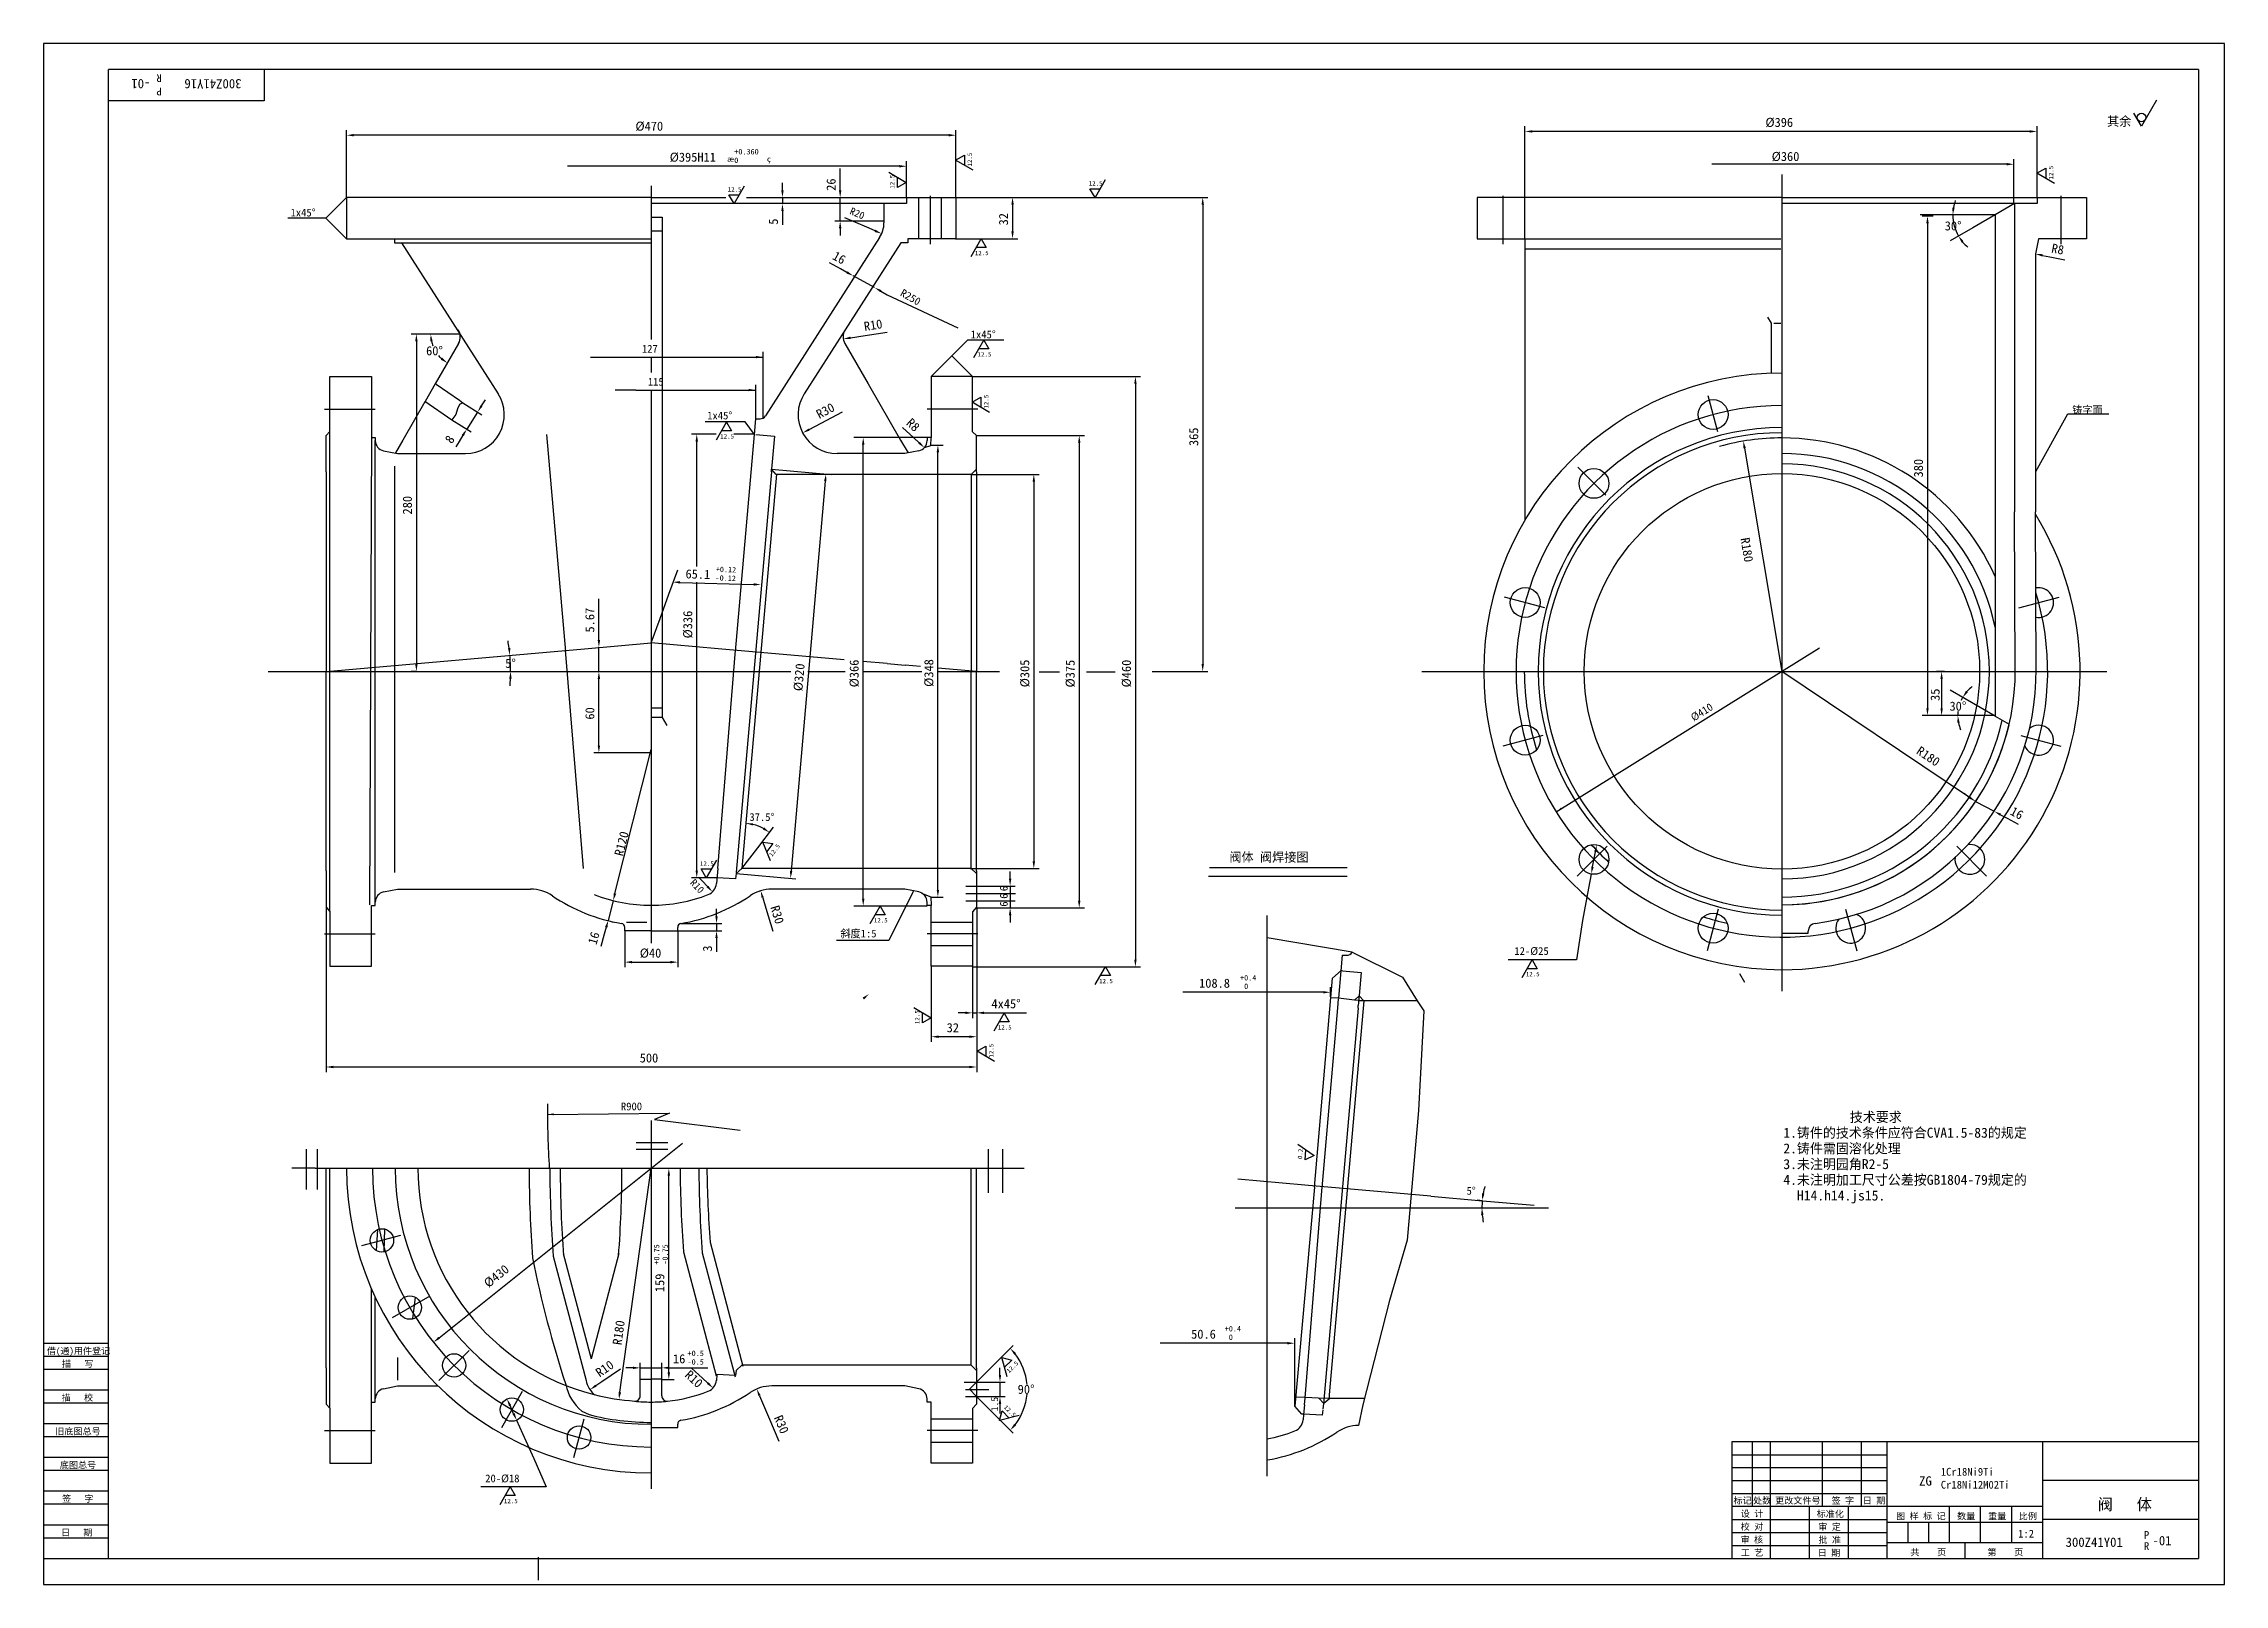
# Model space of a CAD drawing. Header units: metres. Extents: x 0 to 841, y 0 to 594.
import ezdxf

# ---------------------------------------------------------------- set-up
doc = ezdxf.new("R2010")
doc.units = ezdxf.units.M
for name, color, linetype in [('B', 3, 'Continuous'), ('C', 6, 'Continuous'), ('D', 1, 'Continuous'), ('FL', 5, 'Continuous'), ('HA', 5, 'Continuous'), ('T', 7, 'Continuous'), ('TL', 4, 'Continuous')]:
    doc.layers.add(name, color=color, linetype=linetype)

# ---------------------------------------------------------------- blocks, each defined once
blk = doc.blocks.new('TUKUN1')
at = {"layer": 'FL'}
for p, q in [((841, 594), (0, 594)), ((0, 594), (0, 0)), ((841, 0), (841, 594)), ((0, 83), (25, 83)), ((0, 75), (25, 75)), ((0, 70), (25, 70)), ((0, 62), (25, 62)), ((0, 57), (25, 57)), ((659, 30), (659, 55)), ((666, 10), (666, 55)), ((686, 30), (686, 55)), ((701, 30), (701, 55)), ((0, 49), (25, 49)), ((0, 44), (25, 44)), ((651, 50), (711, 50)), ((651, 45), (711, 45)), ((0, 36), (25, 36)), ((651, 40), (711, 40)), ((651, 35), (711, 35)), ((0, 31), (25, 31)), ((696, 10), (696, 30)), ((0, 23), (25, 23)), ((0, 18), (25, 18)), ((651, 25), (711, 25)), ((651, 20), (711, 20)), ((651, 15), (711, 15)), ((0, 0), (841, 0))]:
    blk.add_line(p, q, dxfattribs=at)
at = {"layer": 'TL'}
for p, q in [((831, 584), (25, 584)), ((25, 10), (25, 584)), ((85, 584), (85, 572)), ((831, 584), (831, 10)), ((85, 572), (25, 572)), ((0, 93), (25, 93)), ((0, 88), (25, 88)), ((831, 55), (651, 55)), ((651, 55), (651, 10)), ((711, 10), (711, 55)), ((771, 10), (771, 55)), ((831, 40), (771, 40)), ((771, 30), (651, 30)), ((681, 10), (681, 30)), ((735, 16), (735, 30)), ((747, 16), (747, 30)), ((759, 16), (759, 30)), ((711, 24), (771, 24)), ((719, 16), (719, 24)), ((727, 16), (727, 24)), ((831, 25), (771, 25)), ((0, 10), (831, 10)), ((771, 16), (711, 16)), ((741, 10), (741, 16))]:
    blk.add_line(p, q, dxfattribs=at)
at = {"layer": 'T'}
for s, p in [('借(通)用件登记', (1.26, 88.76)), ('描   写', (7.09, 83.76)), ('描   校', (6.98, 70.76)), ('旧底图总号', (4.52, 57.76)), ('底图总号', (6.25, 44.76)), ('签   字', (7.1, 31.76)), ('标记', (651.71, 31.07)), ('处数', (659.22, 31.07)), ('更改文件号', (667.75, 31.07)), ('签 字', (689.53, 31.07)), ('日 期', (701.57, 31.07)), ('设 计', (654.5, 25.99)), ('标准化', (683.77, 25.93)), ('图 样 标 记', (714.4, 25.04)), ('数量', (737.92, 25.04)), ('重量', (749.88, 25.04)), ('比例', (761.7, 25.04)), ('日   期', (6.72, 18.76)), ('校 对', (654.48, 20.99)), ('审 核', (654.41, 15.99)), ('批 准', (684.46, 15.93)), ('审 定', (684.39, 20.93)), ('工 艺', (654.52, 10.99)), ('日 期', (684.18, 10.93)), ('共    页', (719.91, 11.13)), ('第    页', (749.62, 11.13))]:
    blk.add_text(s, height=2.5, dxfattribs=at).set_placement(p)

msp = doc.modelspace()

# ---------------------------------------------------------------- linework, layer by layer
at = {"layer": 'B'}
for points in [[(188.57, 125.87, 0.03), (201.34, 77.01, 0.03)], [(201.34, 77.01, 0.17), (207.57, 66.79, 0.17)]]:
    msp.add_lwpolyline(points, format="xyb", dxfattribs=at)
msp.add_lwpolyline([(207.57, 66.79), (210.33, 65.44)], dxfattribs=at)
for centre, radius, start, end in [((645.22, 160.94), 458, 180.11, 184.39), ((234.33, 160.45), 98, 255.83, 270)]:
    msp.add_arc(centre, radius, start, end, dxfattribs=at)
at = {"layer": 'C'}
for p, q in [((234.33, 539.12), (234.33, 479.98)), ((670.36, 543.53), (670.36, 261.91)), ((341.89, 535.36), (341.89, 516.63)), ((562.8, 535.36), (562.8, 516.63)), ((777.92, 535.36), (777.92, 516.63)), ((234.33, 473.15), (234.33, 467.24)), ((234.33, 460.44), (234.33, 261.68)), ((645.61, 444.35), (641.89, 458.23)), ((108.35, 453.11), (127.92, 453.11)), ((360.3, 453.11), (340.73, 453.11)), ((602.46, 419.88), (591.65, 430.68)), ((578.97, 376.47), (563.38, 380.64)), ((761.74, 376.47), (777.33, 380.64)), ((208.54, 360.7), (234.33, 362.95)), ((260.11, 360.7), (234.33, 362.95)), ((108.92, 351.98), (208.54, 360.7)), ((308.76, 356.44), (260.11, 360.7)), ((325.27, 354.99), (315.94, 355.81)), ((325.27, 354.99), (332.21, 354.39)), ((338.11, 353.87), (332.21, 354.39)), ((359.73, 351.98), (344.87, 353.28)), ((86.54, 351.98), (288.19, 351.98)), ((234.33, 347.59), (234.33, 247.21)), ((294.76, 351.98), (309.14, 351.98)), ((316.07, 351.98), (325.1, 351.98)), ((325.1, 351.98), (332.2, 351.98)), ((332.2, 351.98), (338.63, 351.98)), ((344.65, 351.98), (368.69, 351.98)), ((383.94, 351.87), (391.76, 351.87)), ((402.14, 351.87), (413.21, 351.87)), ((531.5, 351.98), (795.73, 351.98)), ((578.22, 327.29), (562.79, 323.16)), ((762.5, 327.29), (777.92, 323.16)), ((602.92, 284.54), (591.45, 273.07)), ((737.79, 284.54), (749.27, 273.07)), ((355.59, 269.24), (363.15, 269.24)), ((234.33, 261.68), (234.33, 251.89)), ((355.59, 266.39), (363.15, 266.39)), ((355.59, 263.53), (363.15, 263.53)), ((670.36, 261.91), (670.36, 250.63)), ((471.83, 56.06), (471.83, 257.87)), ((645.79, 260.3), (641.51, 244.31)), ((694.92, 260.3), (699.21, 244.31)), ((108.35, 250.85), (127.92, 250.85)), ((234.33, 251.89), (234.33, 247.41)), ((360.3, 250.85), (340.73, 250.85)), ((670.36, 250.63), (670.36, 228.7)), ((234.33, 178.83), (234.33, 55.89)), ((234.33, 178.06), (234.33, 70.35)), ((104.66, 160.45), (95.77, 160.45)), ((104.66, 160.45), (368.69, 160.45)), ((368.69, 160.45), (378.09, 160.45)), ((486.36, 153.9), (460.57, 156.16)), ((535, 149.65), (486.36, 153.9)), ((459.46, 145.19), (514.43, 145.19)), ((514.43, 145.19), (549.25, 145.19)), ((535, 149.65), (554.93, 147.9)), ((549.25, 145.19), (580.31, 145.19)), ((554.93, 147.9), (574.85, 146.16)), ((137.66, 134.55), (122.58, 130.51)), ((148.89, 111.13), (134.44, 102.78)), ((164.09, 90.21), (152.42, 78.55)), ((355.06, 77.94), (364.48, 77.94)), ((184.58, 74.3), (176.57, 60.41)), ((234.33, 70.35), (234.33, 60.29)), ((355.53, 75.17), (364.48, 75.17)), ((355.53, 72.4), (364.48, 72.4)), ((108.35, 59.32), (127.92, 59.32)), ((208.39, 63.66), (204.41, 48.82)), ((234.33, 60.29), (234.33, 53.86)), ((360.3, 59.32), (340.73, 59.32)), ((234.33, 53.86), (234.33, 36.87)), ((471.83, 47.85), (471.83, 56.06)), ((471.83, 41.69), (471.83, 47.85)), ((190.67, 10.43), (190.67, 1.66))]:
    msp.add_line(p, q, dxfattribs=at)
for centre, radius, start, end in [((670.36, 351.98), 102.5, 90, 17.28), ((234.33, 160.45), 107.5, 180, 270)]:
    msp.add_arc(centre, radius, start, end, dxfattribs=at)
at = {"layer": 'D'}
for p, q in [((814.88, 572.26), (809.03, 562.12)), ((809.03, 562.12), (806.1, 567.19)), ((116.83, 534.72), (116.83, 560.69)), ((349.03, 558.69), (119.63, 558.69)), ((351.83, 534.72), (351.83, 560.69)), ((571.26, 518.78), (571.26, 562.15)), ((765.96, 560.15), (574.06, 560.15)), ((768.76, 534.85), (768.76, 562.15)), ((330.02, 546.73), (202.05, 546.73)), ((332.82, 534.72), (332.82, 548.73)), ((351.69, 549.08), (355.07, 551.03)), ((358.45, 545.18), (351.69, 549.08)), ((355.07, 551.03), (355.07, 547.13)), ((757.04, 547.5), (643.36, 547.5)), ((759.84, 532.42), (759.84, 549.5)), ((270.16, 539.11), (266.25, 532.35)), ((284.93, 537.47), (284.93, 540.27)), ((307.18, 540.24), (307.18, 545.83)), ((307.18, 537.44), (307.18, 540.24)), ((325.93, 544.42), (332.69, 540.51)), ((329.31, 538.56), (329.31, 542.46)), ((332.69, 540.51), (329.31, 538.56)), ((409.39, 541.44), (405.48, 534.68)), ((768.7, 544.01), (772.08, 545.96)), ((775.46, 540.11), (768.7, 544.01)), ((772.08, 545.96), (772.08, 542.06)), ((116.83, 534.72), (109.75, 527.64)), ((264.3, 535.73), (268.2, 535.73)), ((266.25, 532.35), (264.3, 535.73)), ((284.93, 534.67), (284.93, 532.21)), ((307.18, 525.59), (307.18, 534.64)), ((351.83, 534.72), (375.67, 534.72)), ((373.67, 531.92), (373.67, 521.59)), ((375.67, 534.72), (449.01, 534.72)), ((403.53, 538.06), (407.44, 538.06)), ((405.48, 534.68), (403.53, 538.06)), ((447.01, 531.92), (447.01, 354.78)), ((108.83, 526.72), (94.14, 526.72)), ((109.75, 527.64), (108.83, 526.72)), ((116.83, 518.72), (108.83, 526.72)), ((284.93, 529.41), (284.93, 526.61)), ((284.93, 526.61), (284.93, 524.19)), ((324.07, 525.59), (305.18, 525.59)), ((307.18, 522.79), (307.18, 519.99)), ((317.49, 523.19), (308.99, 526.86)), ((320.64, 521.83), (317.49, 523.19)), ((752.6, 527.98), (723.63, 527.98)), ((728.63, 527.54), (724.5, 527.54)), ((726.5, 524.74), (726.5, 337.77)), ((743.94, 522.98), (735.28, 517.98)), ((752.6, 527.98), (743.94, 522.98)), ((351.67, 518.79), (375.67, 518.79)), ((357.66, 511.99), (361.56, 518.75)), ((363.51, 515.37), (359.61, 515.37)), ((361.56, 518.75), (363.51, 515.37)), ((307.36, 507.16), (303.05, 509.54)), ((309.81, 505.81), (307.36, 507.16)), ((770.92, 512.36), (773.67, 511.83)), ((773.67, 511.83), (779.49, 510.71)), ((320.46, 499.92), (312.26, 504.45)), ((322.92, 498.57), (325.37, 497.21)), ((325.37, 497.21), (352.52, 484.42)), ((160.57, 482.03), (141.76, 482.03)), ((311.13, 480.56), (316.82, 481.47)), ((316.82, 481.47), (325.31, 482.82)), ((342.23, 465.68), (356.38, 479.83)), ((356.38, 479.83), (370.25, 479.83)), ((358.72, 472.93), (362.63, 479.69)), ((362.63, 479.69), (364.58, 476.31)), ((143.76, 479.23), (143.76, 354.74)), ((210.91, 473.15), (277.5, 473.15)), ((277.5, 449.38), (277.5, 475.15)), ((358.23, 465.68), (350.23, 473.68)), ((364.58, 476.31), (360.68, 476.31)), ((358.23, 465.68), (423.05, 465.68)), ((421.05, 462.88), (421.05, 240.89)), ((161.65, 455.58), (169.05, 450.9)), ((168.86, 454.34), (170.35, 456.7)), ((228.33, 460.44), (220.38, 460.44)), ((228.33, 460.44), (274.64, 460.44)), ((274.64, 449.35), (274.64, 462.44)), ((358.04, 455.74), (361.42, 457.69)), ((364.8, 451.84), (358.04, 455.74)), ((361.42, 457.69), (361.42, 453.79)), ((157.48, 448.98), (164.88, 444.3)), ((167.36, 451.97), (163.19, 445.37)), ((270.57, 448.13), (255.14, 448.13)), ((259.46, 441.3), (263.37, 448.06)), ((263.37, 448.06), (265.32, 444.68)), ((274.16, 443.32), (270.57, 448.13)), ((295.19, 445.21), (299.87, 447.69)), ((299.87, 447.69), (308.05, 452.04)), ((335.56, 442.04), (331.2, 446.05)), ((768.25, 429.1), (780.64, 451.24)), ((780.64, 451.24), (796.42, 451.24)), ((160.2, 440.64), (158.91, 438.59)), ((161.7, 443), (160.2, 440.64)), ((259.39, 443.39), (249.88, 443.39)), ((251.88, 392.47), (251.88, 440.59)), ((265.32, 444.68), (261.41, 444.68)), ((274.11, 443.39), (266.15, 443.39)), ((330.17, 442.18), (312.46, 442.18)), ((316.07, 264.3), (316.07, 439.38)), ((340.73, 442.18), (330.17, 442.18)), ((337.62, 440.14), (335.56, 442.04)), ((339.67, 438.24), (342.17, 439.12)), ((342, 439.25), (346.87, 439.25)), ((342.17, 439.12), (342.23, 442.18)), ((359.73, 442.93), (401.38, 442.93)), ((399.38, 440.13), (399.38, 263.59)), ((655.99, 437.99), (670.36, 351.98)), ((280.73, 429.93), (303.68, 427.92)), ((344.87, 267.76), (344.87, 436.45)), ((301.45, 425.3), (288.29, 274.99)), ((357.73, 427.93), (383.87, 427.93)), ((381.87, 425.13), (381.87, 278.73)), ((241.17, 381.75), (244.59, 391.14)), ((214.14, 377.63), (214.14, 379.95)), ((237.75, 372.35), (241.17, 381.75)), ((245.43, 386.31), (273.85, 385.51)), ((251.88, 275.19), (251.88, 386.4)), ((214.14, 366.87), (214.14, 377.63)), ((234.33, 362.95), (237.75, 372.35)), ((214.14, 364.07), (214.14, 366.87)), ((214.14, 351.94), (214.14, 361.27)), ((583.32, 297.85), (684.86, 361)), ((143.76, 351.94), (141.76, 351.94)), ((214.14, 323.39), (214.14, 349.05)), ((427.48, 351.98), (449.01, 351.98)), ((742.75, 303.37), (670.36, 351.98)), ((733.11, 351.89), (729.95, 351.89)), ((731.95, 349.09), (731.95, 337.75)), ((752.6, 334.7), (735.28, 344.7)), ((752.85, 334.97), (724.5, 334.97)), ((733.27, 334.95), (729.95, 334.95)), ((233.79, 320.59), (212.14, 320.59)), ((220.35, 266.33), (234.25, 321.82)), ((742.86, 303.13), (740.65, 304.84)), ((745.05, 301.82), (752.22, 298.04)), ((754.69, 296.74), (757.17, 295.43)), ((757.17, 295.43), (761.52, 293.13)), ((275.39, 283.96), (281.47, 291.89)), ((277.36, 286.15), (281.23, 285.64)), ((280.35, 278.94), (277.36, 286.15)), ((259.45, 279.19), (255.55, 272.43)), ((269.3, 276.03), (275.39, 283.96)), ((281.23, 285.64), (278.86, 282.54)), ((597.33, 276.6), (598.43, 282.4)), ((259.67, 272.39), (249.88, 272.39)), ((254.09, 271.06), (252.55, 272.68)), ((253.6, 275.81), (257.5, 275.81)), ((255.55, 272.43), (253.6, 275.81)), ((256.01, 269.03), (254.09, 271.06)), ((267.09, 274.04), (290.04, 272.03)), ((357.38, 275.93), (383.87, 275.93)), ((363.15, 269.24), (374.73, 269.24)), ((372.73, 272.04), (372.73, 274.84)), ((372.73, 269.24), (372.73, 263.53)), ((449.19, 273.01), (502.72, 273.01)), ((449.6, 276.31), (502.72, 276.31)), ((596.8, 273.85), (595.76, 268.35)), ((108.92, 261.03), (108.92, 197.46)), ((219.67, 263.62), (217.73, 255.86)), ((277.33, 264.71), (278.54, 260.69)), ((330.17, 261.5), (312.46, 261.5)), ((318.72, 254.74), (322.62, 261.5)), ((322.62, 261.5), (324.57, 258.12)), ((335.35, 267.06), (325.99, 248.28)), ((340.73, 261.5), (330.17, 261.5)), ((338.61, 266.52), (342.17, 265.12)), ((342, 264.96), (346.87, 264.96)), ((342.17, 265.12), (342.23, 261.78)), ((359.48, 260.79), (401.38, 260.79)), ((359.84, 260.9), (359.84, 218.34)), ((363.15, 266.39), (374.78, 266.39)), ((363.15, 263.53), (374.73, 263.53)), ((372.73, 263.53), (372.73, 260.77)), ((595.76, 268.35), (593.4, 255.98)), ((216.98, 253.31), (216.21, 250.62)), ((245.79, 254.78), (261.5, 254.78)), ((259.5, 257.58), (259.5, 260.38)), ((259.5, 254.78), (259.5, 251.94)), ((278.54, 260.69), (281.2, 251.82)), ((324.57, 258.12), (320.67, 258.12)), ((372.73, 257.99), (372.73, 255.19)), ((372.73, 257.93), (372.73, 257.84)), ((593.4, 255.98), (591.16, 240.74)), ((216.21, 250.62), (214.85, 245.89)), ((224.11, 251.94), (224.11, 237.89)), ((244.54, 251.94), (244.54, 237.89)), ((244.62, 251.94), (261.5, 251.94)), ((259.5, 249.14), (259.5, 246.34)), ((259.5, 246.34), (259.5, 243.92)), ((325.99, 248.28), (305.72, 248.28)), ((226.91, 239.89), (241.74, 239.89)), ((342.33, 238.16), (342.33, 209.13)), ((358.07, 238.09), (423.05, 238.09)), ((358.23, 238.28), (358.23, 218.34)), ((405.55, 231.3), (409.45, 238.06)), ((409.45, 238.06), (411.41, 234.68)), ((591.16, 240.74), (564.74, 240.74)), ((570.14, 233.98), (574.04, 240.74)), ((575.99, 237.36), (572.09, 237.36)), ((574.04, 240.74), (575.99, 237.36)), ((653.98, 235.57), (655.93, 232.19)), ((411.41, 234.68), (407.5, 234.68)), ((447.6, 228.27), (439.33, 228.27)), ((493.46, 228.27), (447.6, 228.27)), ((496.26, 226.47), (496.26, 230.27)), ((335.57, 222.34), (342.33, 218.44)), ((338.95, 216.49), (338.95, 220.39)), ((355.43, 220.34), (352.63, 220.34)), ((358.23, 220.34), (359.84, 220.34)), ((362.64, 220.34), (365.44, 220.34)), ((365.44, 220.34), (379.03, 220.34)), ((366.54, 213.46), (370.44, 220.22)), ((370.44, 220.22), (372.39, 216.84)), ((342.33, 218.44), (338.95, 216.49)), ((357.04, 211.13), (345.13, 211.13)), ((359.84, 218.34), (359.84, 209.13)), ((372.39, 216.84), (368.49, 216.84)), ((359.84, 209.13), (359.84, 197.46)), ((360, 205.51), (363.38, 207.47)), ((366.76, 201.61), (360, 205.51)), ((363.38, 207.47), (363.38, 203.56)), ((357.04, 199.46), (111.72, 199.46)), ((194.28, 181.18), (241.39, 181.69)), ((241.39, 181.69), (235.56, 179.26)), ((235.56, 179.26), (268.58, 175.13)), ((152.55, 95.08), (246.35, 170.07)), ((228.47, 170.36), (240.75, 170.36)), ((483.63, 169.76), (490.02, 165.29)), ((101.29, 167.81), (101.29, 152.25)), ((105.43, 167.81), (105.43, 152.25)), ((222.25, 74.09), (234.33, 160.45)), ((228.47, 167.83), (240.75, 167.83)), ((241.42, 160.39), (239.11, 160.39)), ((364.31, 167.81), (364.31, 150.89)), ((369.81, 167.81), (369.81, 150.89)), ((486.49, 163.64), (486.83, 167.53)), ((490.02, 165.29), (486.49, 163.64)), ((241.11, 81.74), (241.11, 157.59)), ((554.93, 147.9), (552.81, 148.09)), ((449.97, 92.97), (430.58, 92.97)), ((479.68, 92.97), (449.97, 92.97)), ((482.48, 68.75), (482.48, 94.97)), ((230.1, 79.1), (230.1, 85.47)), ((238.35, 79.09), (238.35, 85.47)), ((359.73, 77.94), (373.88, 92.09)), ((369.58, 87.5), (373.35, 86.49)), ((371.6, 79.96), (369.58, 87.5)), ((373.35, 86.49), (370.59, 83.73)), ((213.02, 76.65), (215.33, 78.23)), ((215.33, 78.23), (222.41, 83.1)), ((227.3, 83.47), (224.5, 83.47)), ((230.1, 83.47), (238.35, 83.47)), ((238.21, 78.94), (243.11, 78.94)), ((241.15, 83.47), (243.95, 83.47)), ((243.95, 83.47), (248.87, 83.47)), ((248.87, 83.47), (256.1, 83.47)), ((254.06, 79.5), (249.87, 83.36)), ((256.12, 77.61), (254.06, 79.5)), ((364.48, 77.94), (370.81, 77.94)), ((368.81, 80.74), (368.81, 83.54)), ((368.81, 77.94), (368.81, 72.4)), ((181.27, 65.81), (179.88, 68.91)), ((276.09, 72.74), (279.91, 63.69)), ((359.73, 72.47), (373.88, 58.33)), ((364.48, 72.4), (370.81, 72.4)), ((368.81, 69.6), (368.81, 66.8)), ((182.42, 63.25), (184.72, 58.15)), ((279.91, 63.69), (283.52, 55.17)), ((368.62, 63.13), (369.63, 66.9)), ((376.16, 65.15), (368.62, 63.13)), ((368.81, 66.8), (368.81, 65.87)), ((369.63, 66.9), (372.39, 64.14)), ((184.72, 58.15), (189.07, 48.49)), ((189.07, 48.49), (193.87, 37.64)), ((193.87, 37.64), (168.55, 37.64)), ((176.05, 30.83), (179.95, 37.59)), ((181.9, 34.21), (178, 34.21)), ((179.95, 37.59), (181.9, 34.21))]:
    msp.add_line(p, q, dxfattribs=at)
msp.add_circle((809.03, 565.5), 1.69, dxfattribs=at)
for centre, radius, start, end in [((752.6, 527.98), 16.33, 160.32, 170.16), ((752.6, 527.98), 16.33, 180, 210), ((752.6, 527.98), 16.33, 219.84, 229.68), ((162.12, 482.03), 12.86, 192.5, 200.91), ((162.12, 482.03), 12.86, 220.02, 227.5), ((670.36, 351.98), 90, 90, 105.48), ((108.92, 351.98), 71.16, 7.25, 9.51), ((108.92, 351.98), 71.16, 0, 5), ((108.92, 351.98), 71.16, 355.49, 357.75), ((752.13, 334.97), 13.95, 126.96, 138.48), ((752.13, 334.97), 13.95, 173.47, 180), ((752.13, 334.97), 13.95, 150, 155.35), ((752.13, 334.97), 13.95, 191.52, 203.04), ((269.27, 275.99), 17.54, 61.66, 75.84), ((234.25, 321.82), 60, 248.57, 270.07), ((644.26, 186.07), 450, 180.11, 183.26), ((585.98, 145.19), 31.29, 164.74, 169.87), ((585.98, 145.19), 31.29, 175, 180), ((585.98, 145.19), 31.29, 185.13, 190.26), ((357, 75.21), 22.32, 4.73, 37.81), ((357, 75.21), 22.32, 322.19, 355.27)]:
    msp.add_arc(centre, radius, start, end, dxfattribs=at)
for points in [[(119.63, 559.16), (119.63, 558.22), (116.83, 558.69)], [(349.03, 559.16), (349.03, 558.22), (351.83, 558.69)], [(574.06, 560.61), (574.06, 559.68), (571.26, 560.15)], [(765.96, 560.61), (765.96, 559.68), (768.76, 560.15)], [(330.02, 547.19), (330.02, 546.26), (332.82, 546.73)], [(757.04, 547.97), (757.04, 547.03), (759.84, 547.5)], [(284.46, 537.47), (285.4, 537.47), (284.93, 534.67)], [(284.46, 529.41), (285.4, 529.41), (284.93, 532.21)], [(306.72, 537.44), (307.65, 537.44), (307.18, 534.64)], [(373.2, 531.92), (374.14, 531.92), (373.67, 534.72)], [(446.54, 531.92), (447.47, 531.92), (447.01, 534.72)], [(736.98, 530.72), (736.05, 530.8), (736.27, 527.98)], [(306.72, 522.79), (307.65, 522.79), (307.18, 525.59)], [(320.45, 521.4), (320.82, 522.26), (323.21, 520.72)], [(373.2, 521.59), (374.14, 521.59), (373.67, 518.79)], [(726.04, 524.74), (726.97, 524.74), (726.5, 527.54)], [(739.68, 517.25), (740.45, 517.78), (738.46, 519.81)], [(310.04, 506.22), (309.59, 505.4), (312.26, 504.45)], [(770.83, 511.9), (771.01, 512.82), (768.17, 512.89)], [(323.14, 498.98), (322.69, 498.16), (320.46, 499.92)], [(143.29, 479.23), (144.22, 479.23), (143.76, 482.03)], [(149.1, 479.19), (150.03, 479.29), (149.26, 482.03)], [(311.2, 480.1), (311.05, 481.02), (308.36, 480.12)], [(153.71, 472.92), (153.16, 472.17), (155.69, 470.89)], [(274.7, 473.6), (277.5, 473.15), (274.7, 472.7)], [(420.58, 462.88), (421.52, 462.88), (421.05, 465.68)], [(168.46, 454.58), (169.25, 454.09), (167.36, 451.97)], [(271.84, 460.89), (274.64, 460.44), (271.84, 459.99)], [(161.3, 443.25), (162.09, 442.75), (163.19, 445.37)], [(251.41, 440.59), (252.35, 440.59), (251.88, 443.39)], [(295.41, 444.8), (294.98, 445.62), (292.72, 443.9)], [(315.61, 439.38), (316.54, 439.38), (316.07, 442.18)], [(337.3, 439.8), (337.93, 440.48), (339.67, 438.24)], [(344.41, 436.45), (345.34, 436.45), (344.87, 439.25)], [(398.91, 440.13), (399.84, 440.13), (399.38, 442.93)], [(655.53, 437.91), (656.45, 438.07), (655.53, 440.75)], [(300.98, 425.34), (301.91, 425.26), (301.69, 428.09)], [(381.4, 425.13), (382.34, 425.13), (381.87, 427.93)], [(245.45, 386.78), (245.42, 385.85), (242.64, 386.39)], [(273.87, 385.98), (273.84, 385.04), (276.65, 385.43)], [(213.67, 364.07), (214.6, 364.07), (214.14, 361.27)], [(143.29, 354.74), (144.22, 354.74), (143.76, 351.94)], [(179.98, 361.02), (179.05, 360.92), (179.81, 358.18)], [(446.54, 354.78), (447.47, 354.78), (447.01, 351.98)], [(179.56, 349.19), (180.49, 349.17), (180.08, 351.98)], [(213.67, 349.05), (214.6, 349.05), (214.14, 351.85)], [(731.49, 349.09), (732.42, 349.09), (731.95, 351.89)], [(726.04, 337.77), (726.97, 337.77), (726.5, 334.97)], [(731.49, 337.75), (732.42, 337.75), (731.95, 334.95)], [(742.07, 343.95), (741.31, 344.49), (740.05, 341.95)], [(738, 332.14), (738.93, 332.23), (738.18, 334.97)], [(213.67, 323.39), (214.6, 323.39), (214.14, 320.59)], [(742.49, 302.98), (743.01, 303.76), (745.08, 301.81)], [(585.21, 299.49), (583.32, 297.85), (585.62, 298.82)], [(754.91, 297.15), (754.47, 296.32), (752.22, 298.04)], [(273.49, 292.54), (273.64, 293.46), (270.8, 293.47)], [(277.85, 291.82), (277.35, 291.04), (279.95, 289.91)], [(381.4, 278.73), (382.34, 278.73), (381.87, 275.93)], [(598.89, 282.31), (597.97, 282.49), (598.95, 285.15)], [(251.41, 275.19), (252.35, 275.19), (251.88, 272.39)], [(255.67, 268.71), (256.35, 269.35), (257.94, 266.99)], [(287.82, 275.03), (288.75, 274.95), (288.04, 272.2)], [(372.27, 272.04), (373.2, 272.04), (372.73, 269.24)], [(597.79, 276.52), (596.87, 276.69), (596.8, 273.85)], [(220.81, 266.22), (219.9, 266.45), (219.67, 263.62)], [(276.89, 264.58), (277.78, 264.85), (276.53, 267.39)], [(315.61, 264.3), (316.54, 264.3), (316.07, 261.5)], [(344.41, 267.76), (345.34, 267.76), (344.87, 264.96)], [(372.27, 257.99), (373.2, 257.99), (372.73, 260.79)], [(398.91, 263.59), (399.84, 263.59), (399.38, 260.79)], [(216.53, 253.44), (217.43, 253.19), (217.75, 256)], [(259.03, 257.58), (259.97, 257.58), (259.5, 254.78)], [(259.03, 249.14), (259.97, 249.14), (259.5, 251.94)], [(226.91, 240.35), (226.91, 239.42), (224.11, 239.89)], [(241.74, 240.35), (241.74, 239.42), (244.54, 239.89)], [(420.58, 240.89), (421.52, 240.89), (421.05, 238.09)], [(316.4, 225.47), (315.82, 226.19), (318.29, 227.58)], [(493.46, 228.73), (493.46, 227.8), (496.26, 228.27)], [(355.43, 220.81), (355.43, 219.88), (358.23, 220.34)], [(362.64, 220.81), (362.64, 219.88), (359.84, 220.34)], [(345.13, 211.6), (345.13, 210.67), (342.33, 211.13)], [(357.04, 211.6), (357.04, 210.67), (359.84, 211.13)], [(111.72, 199.93), (111.72, 198.99), (108.92, 199.46)], [(357.04, 199.93), (357.04, 198.99), (359.84, 199.46)], [(196.75, 181.6), (194.28, 181.18), (196.76, 180.82)], [(240.64, 157.59), (241.58, 157.59), (241.11, 160.39)], [(554.34, 142.37), (555.28, 142.41), (554.68, 145.19)], [(555.63, 150.63), (554.71, 150.75), (554.8, 147.91)], [(152.84, 94.71), (152.25, 95.44), (150.36, 93.33)], [(479.68, 93.44), (479.68, 92.51), (482.48, 92.97)], [(374.28, 88.58), (374.98, 89.19), (372.78, 90.99)], [(213.29, 76.26), (212.76, 77.03), (210.72, 75.06)], [(227.3, 83.94), (227.3, 83.01), (230.1, 83.47)], [(241.15, 83.94), (241.15, 83.01), (238.35, 83.47)], [(240.64, 81.74), (241.58, 81.74), (241.11, 78.94)], [(255.8, 77.26), (256.43, 77.95), (258.18, 75.71)], [(368.34, 80.74), (369.28, 80.74), (368.81, 77.94)], [(179.45, 68.71), (180.3, 69.1), (178.73, 71.46)], [(222.71, 74.03), (221.78, 74.16), (221.86, 71.32)], [(275.66, 72.56), (276.52, 72.92), (275, 75.32)], [(368.34, 69.6), (369.28, 69.6), (368.81, 72.4)], [(180.85, 65.61), (181.7, 66), (182.42, 63.25)], [(374.98, 61.22), (374.28, 61.84), (372.78, 59.43)]]:
    msp.add_solid(points, dxfattribs=at)
at = {"layer": 'HA'}
for p, q in [((151.43, 462.76), (160.35, 456.5)), ((146.96, 456.18), (157.48, 448.98)), ((160.43, 454.93), (159.6, 453.2)), ((160.35, 456.5), (161.65, 455.58)), ((161.65, 455.58), (160.43, 454.93)), ((158.94, 451.08), (157.48, 448.98)), ((159.6, 453.2), (158.94, 451.08)), ((504.62, 243.71), (471.83, 249.31)), ((504.62, 243.71), (524.01, 234.05)), ((524.01, 234.05), (529.74, 225.03)), ((529.74, 225.03), (532.21, 221.14)), ((532.21, 221.14), (530.22, 182.74)), ((530.22, 182.74), (525.86, 132.67)), ((525.86, 132.67), (519.04, 109.47)), ((519.04, 109.47), (508.8, 69.23)), ((508.8, 69.21), (507.08, 61.23))]:
    msp.add_line(p, q, dxfattribs=at)
at = {"layer": 'TL'}
for p, q in [((122.37, 534.72), (116.83, 534.72)), ((116.83, 534.72), (116.83, 518.72)), ((131.14, 534.72), (122.37, 534.72)), ((234.33, 534.72), (131.14, 534.72)), ((324.07, 532.31), (234.29, 532.31)), ((234.33, 534.72), (263.08, 534.72)), ((271, 534.72), (332.69, 534.72)), ((332.82, 532.31), (324.07, 532.31)), ((324.07, 532.31), (324.07, 524.88)), ((332.69, 534.72), (337.51, 534.72)), ((332.82, 534.81), (332.82, 532.31)), ((337.49, 518.65), (337.49, 534.78)), ((337.51, 534.72), (346.29, 534.72)), ((346.29, 518.65), (346.29, 534.78)), ((346.29, 534.72), (351.83, 534.72)), ((351.83, 534.72), (351.83, 518.72)), ((552.86, 534.72), (552.86, 518.72)), ((558.4, 534.72), (552.86, 534.72)), ((567.17, 534.72), (558.4, 534.72)), ((670.36, 534.72), (567.17, 534.72)), ((760.1, 532.31), (670.32, 532.31)), ((670.36, 534.72), (773.54, 534.72)), ((760.1, 532.31), (752.6, 527.98)), ((760.1, 532.31), (760.1, 524.88)), ((768.85, 532.31), (760.1, 532.31)), ((768.85, 534.81), (768.85, 532.31)), ((773.54, 534.72), (782.32, 534.72)), ((782.32, 534.72), (787.86, 534.72)), ((787.86, 534.72), (787.86, 518.72)), ((234.26, 521.8), (238.46, 521.8)), ((234.59, 527.12), (238.59, 527.12)), ((238.59, 527.12), (238.59, 334.17)), ((752.6, 527.98), (752.6, 352.2)), ((760.1, 524.88), (760.1, 413.55)), ((116.83, 518.72), (122.37, 518.72)), ((122.37, 518.72), (131.14, 518.72)), ((131.14, 518.72), (135.33, 518.72)), ((135.33, 518.72), (135.33, 517.22)), ((135.33, 518.72), (234.41, 518.72)), ((135.33, 517.22), (138.02, 517.22)), ((138.02, 517.22), (175.31, 459.03)), ((138.02, 517.22), (234.41, 517.22)), ((322.41, 519.22), (278.37, 450.5)), ((330.63, 517.22), (309.09, 483.6)), ((333.33, 517.22), (330.63, 517.22)), ((333.33, 518.72), (333.33, 517.22)), ((337.51, 518.72), (333.33, 518.72)), ((346.29, 518.72), (337.51, 518.72)), ((351.83, 518.72), (346.29, 518.72)), ((552.86, 518.72), (670.01, 518.72)), ((571.22, 518.87), (571.22, 514.87)), ((571.22, 514.87), (670.01, 514.87)), ((571.22, 514.87), (571.22, 410.26)), ((769.36, 518.72), (768.18, 512.93)), ((787.86, 518.72), (769.36, 518.72)), ((768.1, 512.13), (768.1, 413.55)), ((666.32, 486.25), (664.99, 488.5)), ((309.09, 483.6), (293.34, 459.03)), ((666.32, 466.95), (666.32, 486.25)), ((667.28, 486.25), (669.91, 486.25)), ((160.03, 478.41), (151.03, 462.81)), ((308.97, 478.41), (317.97, 462.81)), ((110.42, 465.68), (126.42, 465.68)), ((110.42, 444.51), (110.42, 465.68)), ((126.42, 465.68), (126.42, 442.18)), ((151.03, 462.81), (147.13, 456.06)), ((317.97, 462.81), (330.47, 441.16)), ((358.23, 465.68), (342.23, 465.68)), ((342.23, 465.68), (342.23, 442.18)), ((358.23, 444.3), (358.23, 465.68)), ((147.02, 455.88), (138.53, 441.16)), ((274.11, 443.37), (274.64, 449.35)), ((274.64, 449.35), (276.27, 449.35)), ((108.92, 442.93), (110.42, 444.51)), ((108.92, 429.93), (108.92, 442.93)), ((110.42, 259.45), (110.42, 444.51)), ((126.42, 442.18), (125.71, 261.99)), ((126.42, 442.18), (127.92, 442.18)), ((127.92, 442.18), (127.92, 440.95)), ((127.92, 263.01), (127.92, 440.95)), ((138.53, 441.16), (135.65, 436.18)), ((201.35, 359.69), (194.03, 443.37)), ((266.79, 359.69), (274.11, 443.37)), ((274.63, 443.35), (281.85, 442.72)), ((281.85, 442.72), (280.73, 429.93)), ((330.47, 441.16), (333.35, 436.18)), ((342.23, 442.18), (340.73, 442.18)), ((340.73, 442.18), (340.73, 440.95)), ((359.73, 442.93), (358.23, 444.3)), ((359.73, 429.93), (359.73, 442.93)), ((108.92, 428.93), (108.92, 429.93)), ((108.92, 428.93), (108.92, 352.07)), ((131.12, 437.03), (136.52, 435.93)), ((135.36, 431.11), (135.36, 274.41)), ((136.52, 435.93), (162.68, 435.93)), ((280.65, 428.93), (267.13, 274.42)), ((280.65, 428.93), (280.73, 429.93)), ((282.56, 427.93), (280.73, 429.93)), ((332.13, 435.93), (305.97, 435.93)), ((337.53, 437.03), (332.13, 435.93)), ((357.73, 427.93), (359.73, 429.93)), ((359.73, 428.93), (359.73, 429.93)), ((359.73, 428.93), (359.73, 352.07)), ((282.57, 427.96), (269.27, 276)), ((357.73, 427.93), (282.56, 427.93)), ((357.73, 427.93), (357.73, 352.04)), ((760.36, 351.98), (760.1, 413.55)), ((768.36, 351.98), (768.1, 413.55)), ((208.16, 275.99), (201.32, 360.11)), ((259.99, 275.99), (266.83, 360.11)), ((108.92, 275.03), (108.92, 351.89)), ((357.73, 276.03), (357.73, 351.92)), ((359.73, 275.03), (359.73, 351.89)), ((752.6, 352.2), (752.6, 334.7)), ((234.21, 337.89), (238.64, 337.89)), ((238.59, 334.17), (234.59, 334.17)), ((238.59, 334.17), (240.3, 331.08)), ((752.6, 334.7), (758.01, 331.58)), ((108.92, 275.03), (108.92, 274.03)), ((108.92, 274.03), (108.92, 261.03)), ((259.99, 275.99), (259.48, 270.19)), ((266.87, 272), (259.67, 272.39)), ((267.09, 274.04), (266.87, 272)), ((269.3, 276.03), (267.09, 274.04)), ((282.56, 276.03), (269.3, 276.03)), ((357.73, 276.03), (282.56, 276.03)), ((357.73, 276.03), (359.73, 274.03)), ((359.73, 275.03), (359.73, 274.03)), ((359.73, 274.03), (359.73, 261.03)), ((108.92, 261.03), (110.42, 259.45)), ((126.42, 238.28), (126.42, 261.78)), ((126.42, 261.78), (127.92, 261.78)), ((127.92, 261.78), (127.92, 263.01)), ((131.12, 266.93), (136.52, 268.03)), ((136.52, 268.03), (162.68, 268.03)), ((162.68, 268.03), (187.81, 268.03)), ((305.97, 268.03), (280.84, 268.03)), ((332.13, 268.03), (305.97, 268.03)), ((337.53, 266.93), (332.13, 268.03)), ((340.73, 261.78), (340.73, 263.01)), ((342.23, 261.78), (340.73, 261.78)), ((342.23, 255.37), (342.23, 261.78)), ((359.73, 261.03), (358.23, 259.28)), ((110.42, 259.45), (110.42, 238.28)), ((217.59, 255.97), (219.82, 255.33)), ((224.11, 251.94), (224.11, 253.3)), ((224.74, 255.24), (232.66, 255.24)), ((244.54, 251.94), (244.54, 253.3)), ((342.23, 246.35), (342.23, 255.37)), ((342.26, 255.36), (358.25, 255.36)), ((358.23, 259.28), (358.23, 255.37)), ((358.23, 255.37), (358.23, 246.35)), ((234.11, 251.94), (224.11, 251.94)), ((234.54, 251.94), (244.54, 251.94)), ((342.23, 238.28), (342.23, 246.35)), ((342.26, 246.33), (358.25, 246.33)), ((358.23, 246.35), (358.23, 238.28)), ((670.55, 251.03), (680.55, 251.03)), ((680.55, 251.03), (680.55, 251.85)), ((110.42, 238.28), (126.42, 238.28)), ((358.23, 238.28), (342.23, 238.28)), ((500.35, 236.61), (497.1, 233.74)), ((499.43, 225.96), (500.36, 236.58)), ((500.36, 236.61), (500.35, 236.61)), ((500.36, 236.58), (500.88, 242.56)), ((500.87, 236.56), (500.36, 236.61)), ((500.87, 236.56), (508.1, 235.93)), ((500.88, 242.56), (502.51, 242.56)), ((508.1, 235.93), (507.31, 227.01)), ((490.05, 153.16), (497.1, 233.74)), ((493.03, 152.9), (499.1, 222.22)), ((506.89, 222.14), (493.55, 69.66)), ((509.11, 224.99), (495.82, 73.04)), ((499.43, 225.96), (496.43, 226.12)), ((499.1, 222.22), (499.41, 225.8)), ((505.56, 225.21), (499.4, 225.96)), ((507.28, 226.96), (505.56, 225.21)), ((506.95, 225.04), (505.67, 225.19)), ((506.89, 222.14), (506.98, 223.13)), ((507.31, 226.93), (506.98, 223.13)), ((509.11, 224.97), (507.06, 224.93)), ((509.11, 224.97), (507.28, 226.96)), ((529.78, 224.97), (509.11, 224.97)), ((108.92, 83.5), (108.92, 160.36)), ((110.42, 67.93), (110.42, 160.33)), ((357.73, 84.5), (357.73, 160.39)), ((359.73, 83.5), (359.73, 160.36)), ((490.05, 153.16), (482.48, 68.75)), ((486.45, 71.94), (493.07, 153.32)), ((128.79, 136.8), (128.27, 128.72)), ((131.45, 137.03), (131.2, 128.19)), ((196.54, 126.49), (209.17, 78.66)), ((200.41, 127.51), (211.13, 86.91)), ((221.85, 127.51), (211.13, 86.91)), ((246.78, 128.23), (259.41, 80.41)), ((254.01, 127.85), (266.64, 80.02)), ((257.06, 131.98), (269.69, 84.15)), ((126.42, 70.25), (126.42, 113.95)), ((127.92, 71.48), (127.92, 110.62)), ((143.32, 110.69), (142.27, 102.33)), ((136.6, 78.71), (136.6, 87.51)), ((269.3, 84.5), (267.09, 82.51)), ((282.56, 84.5), (269.3, 84.5)), ((357.73, 84.5), (282.56, 84.5)), ((357.73, 84.5), (359.73, 82.5)), ((108.92, 83.5), (108.92, 82.5)), ((108.92, 82.5), (108.92, 69.5)), ((131.12, 75.4), (136.52, 76.5)), ((136.52, 76.5), (152.12, 76.5)), ((230.1, 72.67), (230.1, 79.1)), ((230.1, 79.1), (234.01, 79.1)), ((238.39, 79.1), (234.48, 79.1)), ((238.39, 72.67), (238.39, 79.1)), ((259.67, 80.87), (259.48, 78.66)), ((266.87, 80.48), (259.67, 80.87)), ((267.09, 82.51), (266.87, 80.48)), ((305.97, 76.5), (280.84, 76.5)), ((332.13, 76.5), (305.97, 76.5)), ((337.53, 75.4), (332.13, 76.5)), ((359.73, 77.94), (357, 75.21)), ((359.73, 83.5), (359.73, 82.5)), ((359.73, 82.5), (359.73, 69.5)), ((108.92, 69.5), (110.42, 67.93)), ((110.42, 67.93), (110.42, 46.75)), ((126.42, 70.25), (127.92, 70.25)), ((126.42, 46.75), (126.42, 70.25)), ((127.92, 70.25), (127.92, 71.48)), ((340.73, 70.25), (340.73, 71.48)), ((342.23, 70.25), (340.73, 70.25)), ((342.23, 63.77), (342.23, 70.25)), ((359.73, 72.47), (357, 75.21)), ((359.73, 69.5), (358.23, 67.76)), ((358.23, 67.76), (358.23, 63.77)), ((485.21, 65.63), (482.48, 68.75)), ((486.38, 72.02), (482.78, 72.17)), ((486.23, 69.2), (485.91, 65.54)), ((486.23, 69.2), (486.45, 71.94)), ((491.51, 71.82), (486.7, 71.99)), ((495.98, 71.66), (491.51, 71.82)), ((493.77, 69.67), (491.82, 71.74)), ((493.55, 69.66), (493.37, 67.63)), ((495.98, 71.66), (493.77, 69.67)), ((495.82, 73.04), (495.72, 71.67)), ((509.24, 71.66), (495.98, 71.66)), ((234.54, 60.42), (244.54, 60.42)), ((244.54, 60.42), (244.54, 61.78)), ((342.23, 54.82), (342.23, 63.77)), ((342.26, 63.84), (358.25, 63.84)), ((358.23, 63.77), (358.23, 54.82)), ((485.92, 65.6), (485.21, 65.63)), ((485.91, 65.54), (485.72, 63.4)), ((493.11, 65.21), (485.92, 65.6)), ((493.33, 67.25), (493.11, 65.21)), ((342.23, 46.75), (342.23, 54.82)), ((342.26, 54.8), (358.25, 54.8)), ((358.23, 54.82), (358.23, 46.75)), ((110.42, 46.75), (126.42, 46.75)), ((358.23, 46.75), (342.23, 46.75))]:
    msp.add_line(p, q, dxfattribs=at)
msp.add_lwpolyline([(209.17, 78.66, 0.17), (212.63, 72.98, 0.17)], format="xyb", dxfattribs=at)
for centre, radius in [((643.83, 450.99), 5.75), ((597.88, 424.46), 5.75), ((670.36, 351.98), 76.25), ((571.35, 378.51), 5.75), ((571.35, 325.45), 5.75), ((597.88, 279.5), 5.75), ((643.83, 252.97), 5.75), ((130.49, 132.63), 4.5), ((141.23, 106.7), 4.5), ((158.31, 84.44), 4.5), ((180.58, 67.36), 4.5), ((206.5, 56.62), 4.5)]:
    msp.add_circle(centre, radius, dxfattribs=at)
for centre, radius, start, end in [((313.57, 524.88), 10.5, 327.35, 0), ((772.1, 512.13), 4, 168.5, 180), ((772.1, 512.13), 4, 168.5, 180), ((155.7, 480.91), 5, 330, 32.65), ((313.3, 480.91), 5, 147.35, 210), ((670.36, 351.98), 115, 90, 270), ((162.68, 450.93), 15, 270, 32.65), ((305.97, 450.93), 15, 147.35, 270), ((276.27, 451.85), 2.5, 270, 327.35), ((670.36, 351.98), 94, 90, 270), ((131.92, 440.95), 4, 180, 258.5), ((336.73, 440.95), 4, 281.5, 0), ((670.36, 351.98), 92, 90, 270), ((670.36, 351.98), 90, 24, 90), ((670.36, 351.98), 84, 11.74, 90), ((670.36, 351.98), 80, 270, 90), ((670.36, 351.98), 115, 270, 31.79), ((769.36, 378.51), 5.75, 259.02, 101.45), ((670.36, 351.98), 99.34, 180, 197.73), ((670.36, 351.98), 90, 270, 0.48), ((670.36, 351.98), 98, 277.51, 0.48), ((670.36, 351.98), 87, 270, 347.5), ((670.36, 351.98), 90, 270, 346.74), ((769.36, 325.45), 5.75, 202.49, 127.51), ((670.36, 351.98), 99.34, 222.27, 227.73), ((742.84, 279.5), 5.75, 172.49, 97.51), ((254.5, 270.62), 5, 291.43, 355), ((131.92, 263.01), 4, 101.5, 180), ((187.81, 253.03), 15, 55.98, 90), ((234.25, 321.82), 68, 235.98, 260.36), ((234.4, 321.82), 60, 269.93, 291.43), ((234.4, 321.82), 68, 279.64, 304.02), ((280.84, 253.03), 15, 90, 124.02), ((336.73, 263.01), 4, 0, 78.5), ((222.61, 253.3), 1.5, 0, 80.36), ((246.04, 253.3), 1.5, 99.64, 180), ((670.36, 351.98), 99.34, 252.27, 257.73), ((683.55, 251.85), 3, 97.51, 180), ((696.89, 252.97), 5.75, 142.49, 67.51), ((502.51, 245.06), 2.5, 270, 327.35), ((234.33, 160.45), 117.5, 180, 270), ((234.33, 160.45), 98.75, 180, 270), ((234.33, 160.45), 90, 180, 255.83), ((645.22, 160.94), 450, 180.11, 184.39), ((645.22, 160.94), 446, 180.11, 184.39), ((-222.96, 160.94), 446, 355.61, 359.89), ((695.46, 162.69), 450, 180.28, 184.39), ((702.69, 162.3), 450, 180.24, 184.39), ((705.74, 166.43), 450, 180.76, 184.39), ((254.5, 79.1), 5, 291.43, 355), ((280.84, 61.5), 15, 90, 124.02), ((131.92, 71.48), 4, 101.5, 180), ((234.33, 160.45), 90, 255.83, 265.95), ((234.09, 130.3), 60, 264.1, 270.07), ((228.1, 72.67), 2, 265.95, 0), ((234.4, 130.3), 60, 269.93, 275.9), ((240.39, 72.67), 2, 180, 274.05), ((234.4, 130.3), 60, 275.9, 291.43), ((234.4, 130.3), 68, 279.64, 304.02), ((336.73, 71.48), 4, 0, 78.5), ((246.04, 61.78), 1.5, 99.64, 180), ((460.65, 115.03), 60, 280.74, 291.43), ((480.74, 63.83), 5, 291.43, 355), ((507.08, 46.23), 15, 90, 124.02), ((460.65, 115.03), 68, 279.64, 304.02)]:
    msp.add_arc(centre, radius, start, end, dxfattribs=at)

# ---------------------------------------------------------------- block references
at = {"layer": 'D'}
msp.add_blockref('TUKUN1', (0, 0), dxfattribs=at)

# ---------------------------------------------------------------- texts
for s, height, rotation, p in [('-01', 3.6, 180, (41.18, 580.3)), ('R', 3, 180, (45.55, 582.19)), ('300Z41Y16', 3.6, 180, (76.33, 580.29)), ('P', 3, 180, (45.55, 577.02)), ('12.5', 1.7, 90, (358, 546.65)), ('26', 3.5, 90, (305.43, 537.25)), ('12.5', 1.7, 90, (328.08, 538.08)), ('12.5', 1.7, 90, (775.01, 541.58)), ('R20', 2.8, 336.67, (310.62, 528.42)), ('5', 3.5, 90, (283.18, 524.19)), ('32', 3.5, 90, (371.92, 523.92)), ('16', 3.5, 331.07, (303.9, 511.08)), ('R8', 3.5, 349.08, (774.09, 513.53)), ('R250', 3, 330, (330.07, 496.99)), ('R10', 3.5, 9.06, (316.64, 483.21)), ('R30', 3.5, 27.99, (299.13, 449.28)), ('12.5', 1.7, 90, (364.35, 453.31)), ('R8', 3.5, 317.31, (332.39, 447.34)), ('8', 3.5, 57.71, (157.43, 439.52)), ('365', 3.5, 90, (445.26, 438.85)), ('380', 3.5, 90, (724.75, 426.75)), ('280', 3.5, 90, (142.01, 412.48)), ('R180', 3.5, 279.48, (654.37, 403.25)), ('65.1', 3.5, 358.38, (247.51, 387.85)), ('+0.12', 2.1, 358.38, (259.2, 390.32)), ('-0.12', 2.1, 358.38, (259.1, 387.03)), ('5.67', 3.5, 90, (212.39, 366.96)), ('%%c336', 3.5, 90, (250.13, 364.69)), ('%%c320', 3.5, 85, (292.59, 344.24)), ('%%C366', 3.5, 90, (314.32, 345.84)), ('%%C348', 3.5, 90, (343.12, 346.02)), ('%%c305', 3.5, 90, (380.12, 345.85)), ('%%C375', 3.5, 90, (397.63, 345.78)), ('%%C460', 3.5, 90, (419.3, 345.8)), ('35', 3.5, 90, (731.2, 340.59)), ('60', 3.5, 90, (212.39, 333.39)), ('%%C410', 3, 31.88, (636.37, 332.61)), ('R180', 3.5, 326.12, (721.89, 320.47)), ('16', 3.5, 332.17, (758.07, 296.93)), ('R120', 3.5, 75.94, (223.41, 280.53)), ('12.5', 1.7, 52.5, (280.89, 280.38)), ('R10', 2.8, 313.45, (249.08, 270.29)), ('R30', 3.5, 286.7, (280.24, 261.1)), ('6', 3, 90, (371.79, 267.24)), ('6', 3, 90, (371.79, 264.31)), ('6', 3, 90, (371.79, 261.26)), ('16', 3.5, 73.97, (213.17, 246.37)), ('3', 3.5, 90, (257.75, 243.92)), ('12.5', 1.7, 90, (337.72, 216.01)), ('12.5', 1.7, 90, (366.31, 203.09)), ('R900', 3, 0.62, (222.65, 182.73)), ('0.2', 1.7, 85, (485.28, 163.91)), ('+0.75', 2.1, 90, (237.44, 123.28)), ('-0.75', 2.1, 90, (240.73, 123.28)), ('%%c430', 3.5, 38.64, (171.52, 114.18)), ('159', 3.5, 90, (239.36, 112.67)), ('R180', 3.5, 82.04, (222.83, 92.1)), ('R10', 3.5, 34.5, (214.41, 79.73)), ('12.5', 1.7, 45, (372.33, 81.32)), ('R10', 3.5, 317.37, (246.99, 80.32)), ('1.5', 2.7, 90, (368.07, 66.77)), ('12.5', 1.7, 315, (370.16, 68.11)), ('R30', 3.5, 292.92, (281.56, 64.29))]:
    msp.add_text(s, height=height, rotation=rotation, dxfattribs=at).set_placement(p)
for s, height, p in [('%%c470', 3.5, (228.24, 560.44)), ('%%c396', 3.5, (664.01, 561.9)), ('其余', 3.6, (795.75, 562.29)), ('%%C395H11', 3.5, (241.45, 548.48)), ('%%230', 2.1, (263.54, 548.48)), ('+0.360', 2.1, (266.34, 551.28)), ('0', 2.1, (266.34, 547.99)), ('%%231', 2.1, (278.94, 548.48)), ('%%C360', 3.5, (666.42, 548.75)), ('12.5', 1.7, (263.82, 536.96)), ('12.5', 1.7, (403.06, 539.29)), ('1x45%%d', 3, (95.22, 527.37)), ('30%%d', 3.5, (733.16, 522)), ('12.5', 1.7, (359.13, 512.44)), ('1x45%%d', 3, (357.52, 480.38)), (' 60%%d', 3.5, (145.12, 473.84)), ('127', 3, (230.72, 474.86)), ('12.5', 1.7, (360.2, 473.38)), ('115', 3, (233.02, 462.15)), ('铸字面', 3, (782.34, 451.24)), ('1x45%%d', 3, (255.91, 449.13)), ('12.5', 1.7, (260.94, 441.75)), ('5%%d', 3.5, (178.01, 353.33)), ('30%%d', 3.5, (734.99, 336.83)), ('37.5%%d', 3, (272.17, 294.33)), ('12.5', 1.7, (253.12, 277.04)), ('阀体 阀焊接图', 3.6, (457.3, 278.59)), ('斜度1:5', 3, (307.29, 249.42)), ('12.5', 1.7, (320.19, 255.19)), ('%%c40', 3.5, (229.91, 241.64)), ('12-%%c25', 3, (567.19, 242.68)), ('12.5', 1.7, (571.61, 234.43)), ('12.5', 1.7, (407.03, 231.75)), ('108.8', 3.5, (445.61, 230.02)), ('+0.4', 2.1, (461.4, 232.82)), (' 0', 2.1, (461.4, 229.53)), ('4x45%%d', 3.5, (365.53, 222.09)), ('32', 3.5, (348.25, 212.88)), ('12.5', 1.7, (368.01, 213.91)), ('500', 3.5, (229.88, 201.21)), ('1.铸件的技术条件应符合CVA1.5-83的规定', 3.85, (670.92, 172.2)), ('技术要求', 3.85, (696.56, 178.25)), ('2.铸件需固溶化处理', 3.85, (670.92, 166.15)), ('3.未注明园角R2-5', 3.85, (670.92, 160.1)), ('5%%d', 3, (548.75, 150.24)), ('4.未注明加工尺寸公差按GB1804-79规定的', 3.85, (670.92, 154.05)), ('  H14.h14.js15.', 3.85, (670.92, 148)), ('50.6', 3.5, (442.54, 94.72)), ('+0.4', 2.1, (455.49, 97.52)), (' 0', 2.1, (455.49, 94.23)), ('16', 3.5, (242.71, 85.22)), ('+0.5', 2.1, (248.33, 88.02)), ('-0.5', 2.1, (248.33, 84.73)), ('90%%D', 3.5, (375.64, 73.46)), ('20-%%C18', 3, (170.29, 39.35)), ('1Cr18Ni9Ti', 3, (731.65, 41.91)), ('ZG', 3.6, (723.28, 38.06)), ('Cr18Ni12M02Ti', 3, (731.65, 36.91)), ('阀   体', 4.5, (792.15, 28.61)), ('12.5', 1.7, (177.52, 31.28)), ('1:2', 3, (761.47, 18.05)), ('300Z41Y01', 3.6, (779.78, 14.47)), ('P', 3, (809.98, 17.53)), ('-01', 3.6, (813.28, 15.08)), ('R', 3, (809.98, 13.27))]:
    msp.add_text(s, height=height, dxfattribs=at).set_placement(p)

doc.saveas('drawing.dxf')
